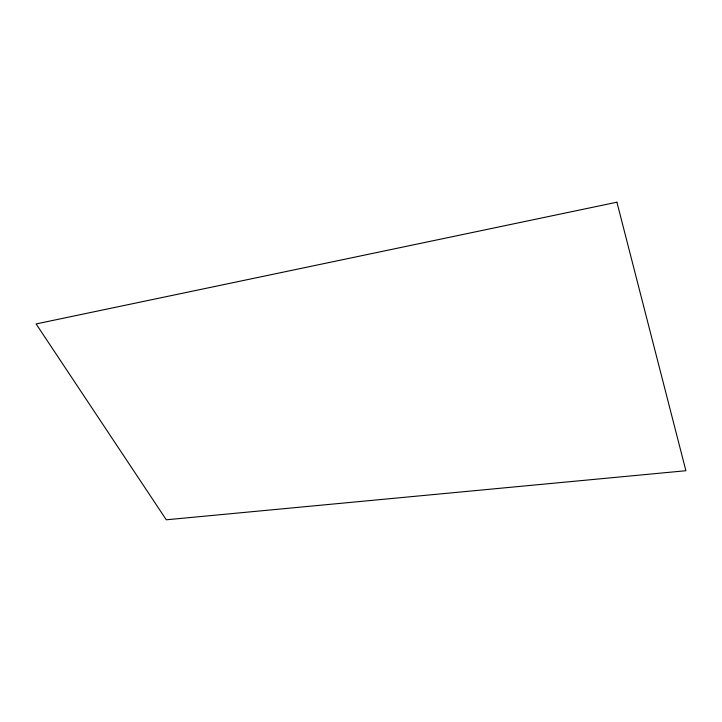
<?xml version="1.0" encoding="UTF-8"?>
<svg xmlns="http://www.w3.org/2000/svg" width="722" height="722" viewBox="0 0 722 722"><rect width="100%" height="100%" fill="white"/><g stroke="black" fill="none" stroke-linecap="round" stroke-linejoin="round"><path stroke-width="1.08" d="M616.913 202.205L36.1 323.934L166.286 519.795L685.9 470.726L616.913 202.205"/></g></svg>
